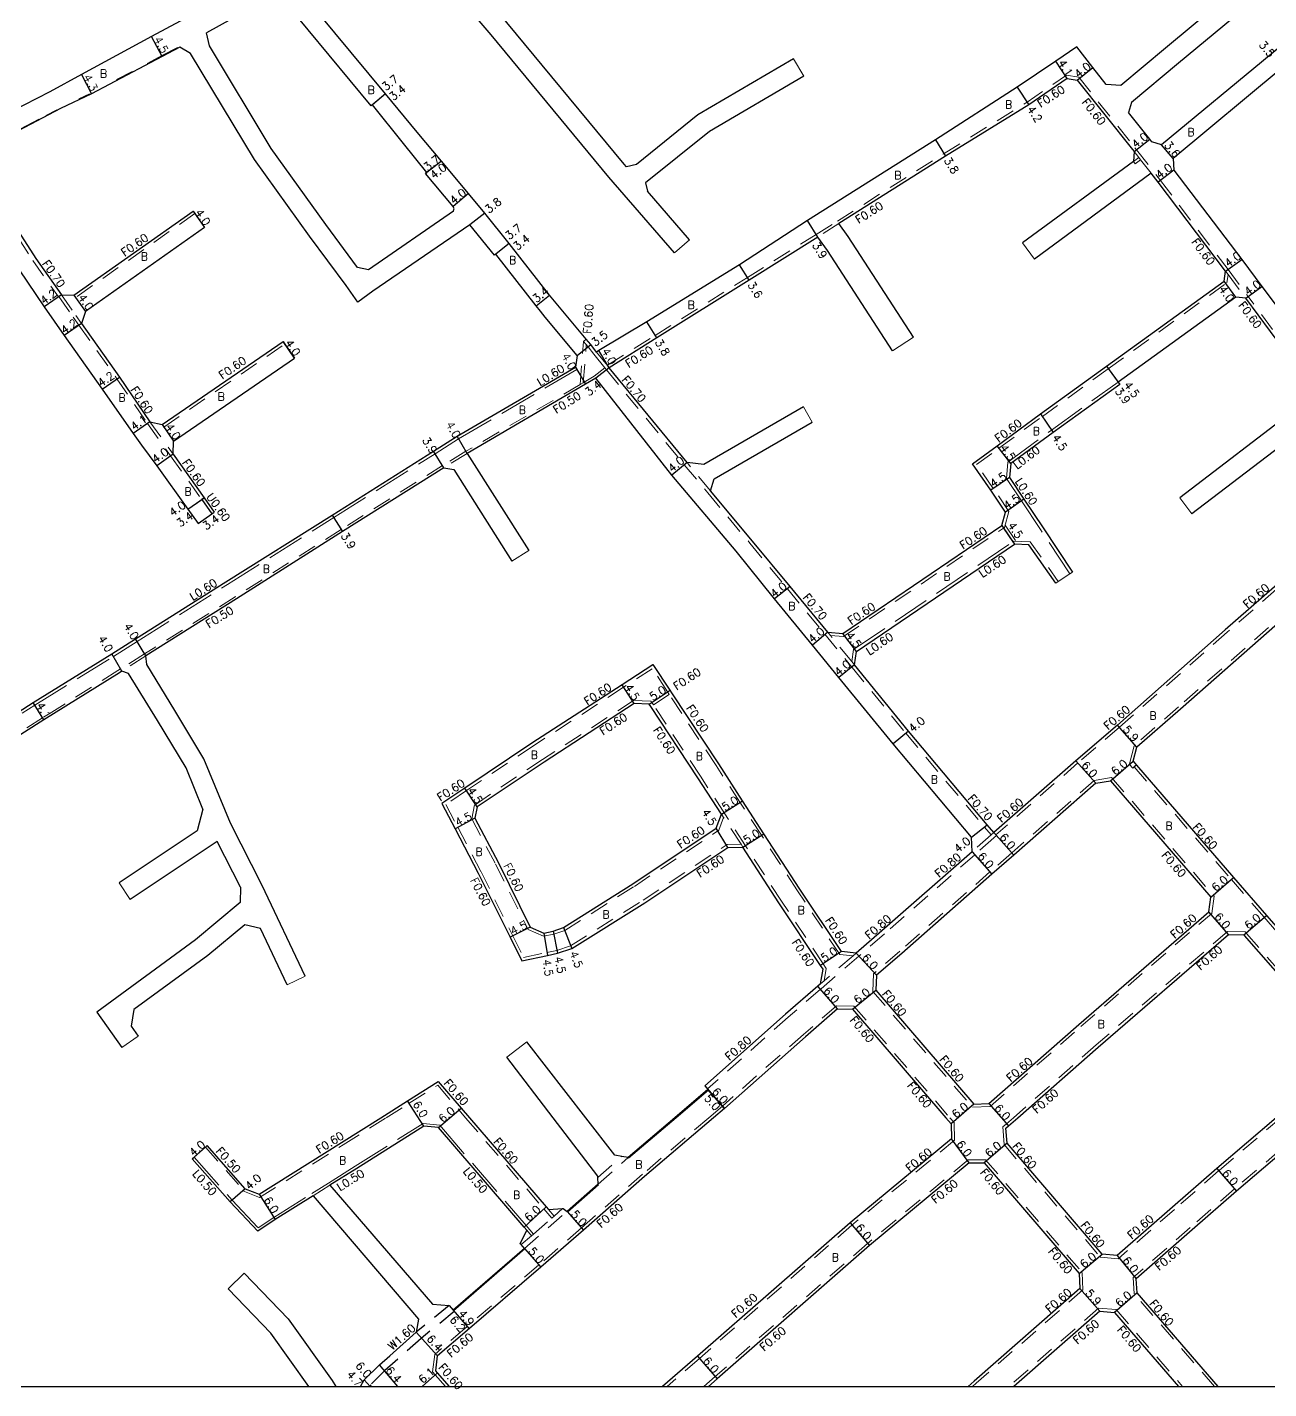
# Model space of a CAD drawing. Header units: metres. Extents: x -3200 to -2400, y -110400 to -109800.
# Drawn here: x -3063.6 to -2815.2, y -110400.5 to -110128.2 of the extents above; entities that cross this region are included whole.
import ezdxf

# ---------------------------------------------------------------- set-up
doc = ezdxf.new("R2010")
doc.units = ezdxf.units.M
doc.header["$LTSCALE"] = 2.5
for name, pattern in [('22320', [2.5, 1.5, -1]), ('22330', [4, 3, -1]), ('51070', [2.5, 1.5, -1])]:
    doc.linetypes.add(name, pattern=pattern)
for name, color, linetype, lineweight in [('2101000', 177, 'Continuous', 30), ('2101001', 1, 'Continuous', 30), ('2102000', 191, 'Continuous', 30), ('2102001', 191, 'Continuous', 9), ('2232000', 4, '22320', 9), ('2233000', 62, '22330', 9), ('6132000', 1, '61320', 9), ('6165200', 3, 'Continuous', 30), ('9201100', 215, 'Continuous', 30), ('9203500', 155, 'Continuous', 30)]:
    doc.layers.add(name, color=color, linetype=linetype, lineweight=lineweight)
for name, color, linetype in [('2231000', 162, 'Continuous'), ('2235000', 7, 'Continuous'), ('5107000', 24, '51070'), ('9201500', 222, 'Continuous'), ('9202100', 82, 'Continuous'), ('999', 7, 'Continuous')]:
    doc.layers.add(name, color=color, linetype=linetype)
doc.styles.add('Dm_Anotation', font='txt.shx', dxfattribs={"bigfont": 'pscdm.shx'})
doc.linetypes.add('61320', pattern='A,0,[3,dmdr.shx,S=0.25,R=0,X=0,Y=0],1.5,[3,dmdr.shx,S=0.25,R=0,X=0,Y=0]', length=1.5)

msp = doc.modelspace()

# ---------------------------------------------------------------- linework, layer by layer
at = {"layer": '2101000'}
for points in [[(-2779.01, -110104.57), (-2784.39, -110109.27), (-2787.7, -110111.88), (-2793.03, -110116.11), (-2801.72, -110122.91), (-2810.77, -110130.27), (-2814.76, -110133.58), (-2836.69, -110151.68), (-2838.6, -110151.1), (-2839.03, -110150.56), (-2843.28, -110145.24)], [(-3018.74, -110119.35), (-3024.97, -110122.69), (-3032.96, -110126.97), (-3038.69, -110130.05), (-3052.72, -110137.67), (-3059.07, -110141.13), (-3074.74, -110149.09), (-3079.65, -110151.65), (-3082.75, -110153.25)], [(-3014.49, -110121.24), (-3014.63, -110121.33), (-3022.61, -110126.52), (-3027.7, -110129.29)], [(-2978.27, -110164.94), (-2978.21, -110164.67), (-2978.2, -110164.51), (-2978.22, -110164.37), (-2978.28, -110164.2), (-2978.37, -110164.04), (-2983.88, -110157.45), (-2983.64, -110157.27), (-2988.29, -110151.41), (-2994.51, -110143.72), (-2994.74, -110143.91), (-3011.57, -110123.64), (-3012.22, -110122.83), (-3012.14, -110122.7)], [(-2949.68, -110193.14), (-2950.85, -110191.67), (-2951.75, -110190.6), (-2959.11, -110181.8), (-2967.2, -110171.44), (-2972.06, -110165.35), (-2975.3, -110161.47), (-2980.73, -110154.98), (-2985.57, -110149.2), (-2991.9, -110141.53), (-3008.88, -110120.95)], [(-3033.07, -110132.17), (-3036.55, -110134.01), (-3050.74, -110141.49), (-3056.88, -110144.47), (-3072.64, -110152.73), (-3072.69, -110152.76), (-3072.83, -110152.83)], [(-2847.74, -110139.65), (-2850.45, -110136.26), (-2853.66, -110132.09), (-2857.81, -110135), (-2865.53, -110140.16), (-2881.88, -110150.73), (-2907.51, -110166.83), (-2921.09, -110175.7), (-2939.64, -110187.09), (-2949.22, -110192.86), (-2949.68, -110193.14)], [(-2812.53, -110136.28), (-2834.39, -110154.45), (-2834.21, -110156.74), (-2820.63, -110174.64), (-2816.63, -110180.01), (-2804.28, -110196.46), (-2799.34, -110203.1), (-2789.58, -110216.24)], [(-2855.56, -110138.43), (-2863.24, -110143.68), (-2879.87, -110153.95), (-2901.21, -110167.46)], [(-2855.56, -110138.43), (-2853.59, -110138.75), (-2842.47, -110152.65), (-2842.15, -110153.05)], [(-3077.7, -110155.38), (-3076.27, -110156.89), (-3076.14, -110156.82), (-3070.13, -110168.92), (-3069.46, -110170.01), (-3068.19, -110172.19), (-3065.18, -110176.69), (-3060.18, -110184.13), (-3056.19, -110189.81), (-3048.56, -110200.55), (-3042.36, -110209.45), (-3040.71, -110211.74), (-3037.64, -110215.89), (-3031.43, -110224.6), (-3029.4, -110227.46)], [(-3072.83, -110152.83), (-3072.46, -110154.9), (-3072.59, -110154.97), (-3066.47, -110167.06), (-3065.99, -110168.02), (-3064.74, -110169.97), (-3061.86, -110174.45), (-3056.74, -110181.71)], [(-2903.46, -110249.16), (-2900.46, -110249.44), (-2868.63, -110227.86), (-2867.9, -110225.16), (-2870.83, -110220.75), (-2874.51, -110215.48), (-2869.56, -110211.87), (-2860.88, -110205.53), (-2847.72, -110196), (-2824.18, -110178.96), (-2823.87, -110176.98), (-2837.39, -110159.17), (-2838.78, -110157.39)], [(-3056.74, -110181.71), (-3054.25, -110181.78), (-3030.39, -110164.97)], [(-3028.08, -110168.24), (-3051.94, -110185.05), (-3052.74, -110187.42)], [(-2953.58, -110193.86), (-2959.94, -110186.19), (-2960.92, -110184.99), (-2961.76, -110183.93), (-2969.86, -110173.55), (-2970.1, -110173.74), (-2975.05, -110167.69)], [(-2905.44, -110170.14), (-2919.18, -110178.75), (-2937.66, -110190.33), (-2947.16, -110196.29)], [(-2807.28, -110199.28), (-2807.49, -110199.01), (-2819.84, -110182.4), (-2821.83, -110182.2), (-2845.39, -110199.14), (-2845.04, -110199.62), (-2858.36, -110209.26), (-2866.85, -110215.46), (-2867.09, -110218.25), (-2864.21, -110222.58), (-2860.38, -110228.33)], [(-3052.74, -110187.42), (-3045.11, -110198.16), (-3039.03, -110207.07)], [(-3039.03, -110207.07), (-3036.6, -110207.66), (-3012.36, -110191.05)], [(-3082.76, -110276.23), (-3081.31, -110275.3), (-3076.95, -110272.51), (-3073.33, -110270.24), (-3062.39, -110263.25), (-3046.66, -110253.51), (-3041.92, -110250.52), (-3023.82, -110239.12), (-3002.56, -110225.74), (-2982.31, -110212.99), (-2977.58, -110209.98), (-2953.91, -110196.14)], [(-3034.4, -110213.55), (-3034.33, -110210.96), (-3010.1, -110194.35)], [(-2953.58, -110193.86), (-2953.91, -110196.14)], [(-2931.6, -110215.23), (-2947.16, -110196.29)], [(-2949.83, -110198.38), (-2951.89, -110199.59), (-2975.57, -110213.43)], [(-2874.7, -110290.18), (-2890.37, -110271.5), (-2901.22, -110258.22), (-2906.51, -110251.74), (-2914.1, -110242.53), (-2921.76, -110232.99), (-2934.66, -110217.8), (-2949.83, -110198.38)], [(-3034.4, -110213.55), (-3028.17, -110222.28), (-3028.66, -110222.63), (-3026.63, -110225.48)], [(-2980.22, -110216.28), (-3000.48, -110229.04), (-3021.69, -110242.51), (-3039.81, -110253.92)], [(-2792.02, -110219.84), (-2792.69, -110221.39), (-2796.64, -110224.85), (-2813.1, -110239.25), (-2814.07, -110240.1), (-2823.93, -110248.73), (-2845.52, -110267.74), (-2853.82, -110274.87), (-2870.21, -110289.24)], [(-2903.46, -110249.16), (-2910.98, -110240.03), (-2918.47, -110230.94), (-2926.88, -110220.89)], [(-2765.05, -110253.79), (-2767.33, -110250.92), (-2780.17, -110234.72), (-2788.01, -110225), (-2788.38, -110224.54), (-2789.49, -110225.49), (-2793.92, -110228.05), (-2810.91, -110243.72), (-2810.58, -110244.09), (-2810.19, -110244.55), (-2832.9, -110264.54), (-2841.63, -110272.18)], [(-2898.13, -110255.67), (-2897.72, -110253.01), (-2866.11, -110231.58)], [(-2897.74, -110313.34), (-2900.71, -110313.04), (-2909.01, -110300.54), (-2916.21, -110289.47), (-2920.5, -110282.87), (-2925.26, -110275.53), (-2934.64, -110261.3), (-2934.97, -110260.8), (-2938.38, -110255.62), (-2938.46, -110255.69), (-2944.59, -110259.67), (-2962.66, -110271.39), (-2976.05, -110280.35), (-2980.64, -110283.43), (-2977.99, -110288.47), (-2973.34, -110297.36), (-2966.98, -110310.15), (-2964.62, -110314.89), (-2959.5, -110313.81), (-2957.47, -110313.38), (-2954.62, -110312.43), (-2940.03, -110303.29), (-2923.4, -110292.24), (-2920.4, -110292.19)], [(-2870.21, -110289.24), (-2871.58, -110287.67), (-2887.29, -110268.95), (-2898.13, -110255.67)], [(-3044.62, -110256.95), (-3045.14, -110257.27), (-3060.21, -110266.73), (-3071.19, -110273.61), (-3074.79, -110275.87), (-3079.15, -110278.67), (-3082.76, -110280.96)], [(-2924.69, -110285.6), (-2929.42, -110278.31), (-2938.82, -110264.05), (-2939.15, -110263.55), (-2942.15, -110263.45), (-2960.17, -110275.14), (-2973.55, -110284.09), (-2974.01, -110286.39), (-2969.33, -110295.31), (-2962.95, -110308.14), (-2960.21, -110309.36), (-2958.4, -110308.97), (-2956.31, -110308.26), (-2942.45, -110299.49), (-2925.75, -110288.4), (-2924.69, -110285.6)], [(-2842.36, -110274.98), (-2841.63, -110272.18)], [(-2842.36, -110274.98), (-2841.71, -110275.74), (-2822.27, -110298.22), (-2815.71, -110305.8), (-2796.04, -110328.18)], [(-2849.86, -110279.38), (-2866.25, -110293.75), (-2870.62, -110297.58), (-2888.65, -110313.41), (-2893.71, -110317.79)], [(-2849.86, -110279.38), (-2846.9, -110278.91), (-2826.81, -110302.14)], [(-2874.57, -110293.07), (-2874.7, -110290.18)], [(-2904.88, -110319.51), (-2904.38, -110316.55), (-2904.88, -110315.8), (-2913.2, -110303.28), (-2920.4, -110292.19)], [(-2874.57, -110293.07), (-2892.63, -110308.92), (-2897.74, -110313.34)], [(-2893.71, -110317.79), (-2893.83, -110320.78), (-2874.23, -110343.56), (-2871.23, -110343.42), (-2853.25, -110327.61), (-2827.21, -110305.11), (-2826.81, -110302.14)], [(-2865.4, -110346.28), (-2849.33, -110332.16), (-2823.29, -110309.65)], [(-2823.29, -110309.65), (-2820.25, -110309.72), (-2820.16, -110309.83), (-2800.55, -110332.14)], [(-2904.88, -110319.51), (-2905.43, -110319.98), (-2911.9, -110325.57), (-2928.06, -110339.91), (-2927.53, -110340.51), (-2927.4, -110340.66), (-2934.01, -110346.28)], [(-2901.51, -110324.53), (-2907.93, -110330.07), (-2924.08, -110344.4), (-2926.29, -110346.28)], [(-2901.51, -110324.53), (-2898.51, -110324.54)], [(-2898.51, -110324.54), (-2879.8, -110346.28)], [(-2992.87, -110346.28), (-2987.48, -110342.87), (-2981.34, -110339), (-2976.74, -110344.35), (-2975.08, -110346.28)], [(-3019.95, -110360.47), (-3017.15, -110361.57), (-3000.68, -110351.21), (-2992.87, -110346.28)], [(-2964.11, -110372.41), (-2964.78, -110371.66), (-2964.94, -110371.49), (-2963.65, -110368.78), (-2964.18, -110368.17), (-2981.29, -110348.26), (-2984.27, -110347.95), (-2997.67, -110356.41), (-3003.05, -110359.79)], [(-2926.29, -110346.28), (-2940.1, -110358.02), (-2952.29, -110368.78), (-2960.84, -110376.19), (-2975.58, -110388.84), (-2981.5, -110393.92)], [(-2975.08, -110346.28), (-2959.78, -110364.08), (-2959.33, -110364.6), (-2956.47, -110364.46), (-2956.34, -110364.45), (-2955.6, -110365.03)], [(-2934.01, -110346.28), (-2943.37, -110354.24)], [(-2879.8, -110346.28), (-2878.78, -110347.48), (-2878.72, -110350.48), (-2898.99, -110367.29), (-2929.52, -110393.98), (-2936.49, -110400)], [(-2813.74, -110346.28), (-2825.66, -110356.45), (-2834.5, -110364.18), (-2845.57, -110373.85), (-2848.59, -110373.58), (-2867.59, -110351.38), (-2867.8, -110348.39), (-2867.27, -110347.92), (-2865.4, -110346.28)], [(-2804.47, -110346.28), (-2807.79, -110349.09), (-2821.71, -110360.97), (-2830.56, -110368.7), (-2841.75, -110378.47)], [(-3019.95, -110360.47), (-3027.55, -110351.83)], [(-3006.37, -110361.87), (-3013.96, -110366.65), (-3017.47, -110368.95), (-3022.95, -110363.12), (-3030.56, -110354.47)], [(-2875.14, -110355.31), (-2895.1, -110371.86), (-2925.57, -110398.5), (-2927.31, -110400)], [(-2875.14, -110355.31), (-2872.14, -110355.28), (-2853.17, -110377.46)], [(-2949.4, -110359.56), (-2955.6, -110365.03)], [(-2964.11, -110372.41), (-2978.39, -110384.78)], [(-2853.17, -110377.46), (-2853.03, -110380.45), (-2874.15, -110398.93), (-2875.39, -110400)], [(-2825.33, -110400), (-2841.55, -110381.29), (-2841.75, -110378.47)], [(-2979.2, -110383.85), (-2978.39, -110384.78)], [(-2849.06, -110384.95), (-2866.26, -110400)], [(-2849.06, -110384.95), (-2846.07, -110385.22), (-2833.27, -110400)], [(-2996.88, -110400), (-2996.16, -110398.69), (-2993.1, -110395.7), (-2991.05, -110393.87), (-2985.76, -110389.15)], [(-2979.13, -110400), (-2981.51, -110397.3), (-2981.86, -110396.9), (-2981.5, -110393.92)]]:
    msp.add_lwpolyline(points, dxfattribs=at)
at = {"layer": '2101001'}
for points in [[(-3030.39, -110164.97), (-3030.04, -110165.46), (-3028.08, -110168.24)], [(-3012.36, -110191.05), (-3012.02, -110191.54), (-3010.1, -110194.35)], [(-3029.4, -110227.46), (-3026.63, -110225.48)], [(-3030.56, -110354.47), (-3030.18, -110354.14), (-3027.93, -110352.16), (-3027.55, -110351.83)]]:
    msp.add_lwpolyline(points, dxfattribs=at)
at = {"layer": '2102000'}
for points in [[(-2943.72, -110156.1), (-2944.16, -110155.6), (-2967.64, -110127.21), (-2983.54, -110107.66), (-2983.47, -110105.23)], [(-2934.11, -110173.31), (-2947.21, -110158.18), (-2970.76, -110129.71), (-2987.39, -110110.21), (-2990.24, -110108.72)], [(-2819.69, -110118.84), (-2835.92, -110132.36), (-2844.83, -110139.83), (-2847.74, -110139.65)], [(-2817.12, -110121.91), (-2833.28, -110135.37), (-2842.68, -110143.23), (-2843.28, -110145.24)], [(-2978.27, -110164.94), (-2995.33, -110176.73), (-2997.48, -110176.27), (-3003.86, -110167.63), (-3014.74, -110152.46), (-3027.13, -110131.91), (-3027.7, -110129.29)], [(-2975.05, -110167.69), (-2994.47, -110181), (-2997.45, -110183.18), (-2999.79, -110179.87), (-3007.09, -110169.98), (-3018.08, -110154.66), (-3030.89, -110133.41), (-3033.07, -110132.17)], [(-2910.27, -110134.52), (-2929.41, -110145.73), (-2941.69, -110155.64), (-2943.72, -110156.1)], [(-2908.24, -110137.97), (-2927.13, -110149.03), (-2939.9, -110159.33), (-2939.52, -110160.95)], [(-2842.15, -110153.05), (-2842.31, -110155.02), (-2864.47, -110171.31)], [(-2838.78, -110157.39), (-2862.1, -110174.54)], [(-2931.08, -110170.69), (-2939.52, -110160.95)], [(-2886.33, -110190.17), (-2899.38, -110170.07), (-2901.21, -110167.46)], [(-2890.53, -110192.9), (-2903.53, -110172.86), (-2905.44, -110170.14)], [(-2807.28, -110199.28), (-2809.46, -110204.32), (-2833.06, -110222.31)], [(-2908.3, -110204.12), (-2928.24, -110215.62), (-2931.6, -110215.23)], [(-2926.88, -110220.89), (-2926.17, -110218.47), (-2906.55, -110207.15)], [(-2802.63, -110205.54), (-2806.2, -110206.87), (-2830.64, -110225.49)], [(-2975.57, -110213.43), (-2963.25, -110232.84)], [(-2980.22, -110216.28), (-2978.26, -110216.65), (-2966.63, -110234.99)], [(-2860.38, -110228.33), (-2854.51, -110237.14)], [(-2857.84, -110239.35), (-2863.25, -110231.71), (-2866.11, -110231.58)], [(-3007.94, -110317.95), (-3016.57, -110299.83), (-3022.93, -110287.38), (-3028.22, -110274.53), (-3034.05, -110264.81), (-3039.62, -110255.64), (-3039.81, -110253.92)], [(-3028.42, -110284.56), (-3031.8, -110276.33), (-3037.5, -110266.85), (-3043.32, -110257.43), (-3044.62, -110256.95)], [(-3028.42, -110284.56), (-3029.6, -110288.93), (-3045.17, -110299.32)], [(-3025.55, -110291.04), (-3042.95, -110302.65)], [(-3020.89, -110300.16), (-3025.55, -110291.04)], [(-3020.89, -110300.16), (-3020.97, -110303.24), (-3029.89, -110310.69), (-3049.67, -110325.14), (-3044.63, -110332.26)], [(-3011.55, -110319.67), (-3016.89, -110308.46), (-3020.04, -110307.67), (-3027.42, -110313.84), (-3042.22, -110324.65), (-3042.76, -110327.98), (-3041.36, -110329.95)], [(-2951.86, -110346.28), (-2963.66, -110331.1)], [(-2958.37, -110346.28), (-2967.61, -110334.17)], [(-2949.4, -110359.56), (-2949.44, -110358.25), (-2949.44, -110357.97), (-2958.37, -110346.28)], [(-2943.37, -110354.24), (-2944.62, -110354.01), (-2946.04, -110353.75), (-2951.86, -110346.28)], [(-3006.37, -110361.87), (-2985.3, -110386.58), (-2985.76, -110389.15)], [(-3003.05, -110359.79), (-2982.48, -110383.58), (-2979.2, -110383.85)], [(-3020.15, -110377.38), (-3011.39, -110386.48), (-3002.59, -110398.82), (-3001.82, -110400)], [(-3007.27, -110400), (-3014.86, -110389.37), (-3023.39, -110380.5)]]:
    msp.add_lwpolyline(points, dxfattribs=at)
at = {"layer": '2102001'}
for points in [[(-2910.27, -110134.52), (-2908.24, -110137.97)], [(-2931.08, -110170.69), (-2934.11, -110173.31)], [(-2864.47, -110171.31), (-2862.1, -110174.54)], [(-2890.53, -110192.9), (-2886.33, -110190.17)], [(-2908.3, -110204.12), (-2906.55, -110207.15)], [(-2833.06, -110222.31), (-2830.64, -110225.49)], [(-2966.63, -110234.99), (-2963.25, -110232.84)], [(-2857.84, -110239.35), (-2857.34, -110239.02), (-2855.01, -110237.47), (-2854.51, -110237.14)], [(-3045.17, -110299.32), (-3042.95, -110302.65)], [(-3011.55, -110319.67), (-3007.94, -110317.95)], [(-3044.63, -110332.26), (-3041.36, -110329.95)], [(-2963.66, -110331.1), (-2967.61, -110334.17)], [(-3020.15, -110377.38), (-3023.39, -110380.5)]]:
    msp.add_lwpolyline(points, dxfattribs=at)
at = {"layer": '2231000'}
for points in [[(-3028.17, -110222.28), (-3026.14, -110225.14)], [(-3026.63, -110225.48), (-3026.14, -110225.14)]]:
    msp.add_lwpolyline(points, dxfattribs=at)
at = {"layer": '2232000'}
for points in [[(-2947.53, -110195.82), (-2947.47, -110195.78), (-2937.98, -110189.83), (-2919.5, -110178.24), (-2905.76, -110169.63), (-2901.53, -110166.95), (-2880.19, -110153.45), (-2863.56, -110143.17), (-2855.7, -110137.79)], [(-2855.7, -110137.79), (-2853.26, -110138.19), (-2842, -110152.28), (-2841.68, -110152.69), (-2836.92, -110158.81), (-2823.39, -110176.62)], [(-3073.21, -110155.29), (-3067.1, -110167.38), (-3066.59, -110168.37), (-3065.32, -110170.35), (-3062.44, -110174.84), (-3057.32, -110182.11), (-3056.74, -110181.71)], [(-2841.24, -110154.23), (-2842.31, -110155.02)], [(-2842.31, -110155.02), (-2841.96, -110155.5)], [(-2842.15, -110153.05), (-2841.24, -110154.23), (-2840.87, -110154.7), (-2838.78, -110157.39)], [(-2840.87, -110154.7), (-2841.96, -110155.5)], [(-3030.39, -110164.97), (-3030.04, -110165.46), (-3053.9, -110182.27)], [(-2901.21, -110167.46), (-2905.44, -110170.14)], [(-2823.87, -110176.98), (-2823.37, -110177.66), (-2819.84, -110182.4)], [(-2823.39, -110176.62), (-2819.36, -110182.04)], [(-2868.11, -110228.23), (-2867.25, -110225.05), (-2870.34, -110220.41), (-2873.68, -110215.62), (-2869.2, -110212.35), (-2860.52, -110206.02), (-2847.36, -110196.49), (-2823.62, -110179.3), (-2823.37, -110177.66)], [(-3057.24, -110182.06), (-3054.35, -110186.16), (-3053.23, -110187.76), (-3045.61, -110198.5), (-3039.52, -110207.41), (-3034.89, -110213.9), (-3028.66, -110222.63)], [(-3056.74, -110181.71), (-3053.85, -110185.81), (-3052.74, -110187.42)], [(-3054.25, -110181.78), (-3053.9, -110182.27)], [(-2802.15, -110205.18), (-2806.8, -110198.92), (-2807.01, -110198.65), (-2819.36, -110182.04)], [(-2951.75, -110190.6), (-2952.28, -110191.05)], [(-3036.26, -110208.15), (-3012.02, -110191.54)], [(-3012.36, -110191.05), (-3012.02, -110191.54)], [(-2953, -110199.66), (-2952.28, -110191.05)], [(-2952.36, -110199.29), (-2951.74, -110191.7)], [(-2952.28, -110191.05), (-2951.39, -110192.11), (-2950.23, -110193.58), (-2948.02, -110196.33), (-2947.71, -110196.72), (-2932.14, -110215.68), (-2927.41, -110221.33), (-2919.01, -110231.39), (-2911.52, -110240.47), (-2904, -110249.6), (-2898.59, -110256.22), (-2887.83, -110269.39), (-2872.07, -110288.18), (-2870.73, -110289.7), (-2870.21, -110289.24)], [(-2947.16, -110196.29), (-2947.53, -110195.82), (-2949.68, -110193.14)], [(-2948.02, -110196.33), (-2950.14, -110197.99), (-2952.14, -110199.16), (-2952.36, -110199.29), (-2953, -110199.66), (-2975.82, -110213), (-2980.49, -110215.86), (-3000.75, -110228.62), (-3021.96, -110242.09), (-3040.08, -110253.5), (-3044.89, -110256.53), (-3045.41, -110256.85), (-3060.48, -110266.3), (-3071.45, -110273.19), (-3075.06, -110275.45), (-3079.42, -110278.25), (-3082.76, -110280.36)], [(-2949.83, -110198.38), (-2947.71, -110196.72)], [(-3039.03, -110207.07), (-3034.4, -110213.55)], [(-3036.6, -110207.66), (-3036.26, -110208.15)], [(-2975.57, -110213.43), (-2980.22, -110216.28)], [(-2926.88, -110220.89), (-2931.6, -110215.23)], [(-2902.92, -110249.81), (-2900.31, -110250.06), (-2868.11, -110228.23)], [(-2868.3, -110228.35), (-2866.44, -110231.09)], [(-2867.98, -110227.75), (-2865.78, -110231)], [(-2866.11, -110231.58), (-2866.44, -110231.09), (-2866.28, -110230.97), (-2862.93, -110231.13), (-2857.34, -110239.02)], [(-2813.1, -110239.25), (-2812.71, -110239.71), (-2813.68, -110240.55), (-2823.53, -110249.18), (-2845.12, -110268.19), (-2853.43, -110275.33), (-2869.81, -110289.69)], [(-2857.84, -110239.35), (-2857.34, -110239.02)], [(-2810.58, -110244.09), (-2833.3, -110264.09), (-2842.17, -110271.85)], [(-2898.13, -110255.67), (-2898.64, -110255.05), (-2902.92, -110249.81), (-2903.46, -110249.16)], [(-3039.81, -110253.92), (-3044.62, -110256.95)], [(-2898.36, -110313.88), (-2901.06, -110313.6), (-2909.52, -110300.87), (-2916.71, -110289.8), (-2921, -110283.2), (-2925.77, -110275.86), (-2935.14, -110261.63), (-2935.47, -110261.13), (-2938.54, -110256.47), (-2944.27, -110260.18), (-2962.33, -110271.89), (-2975.72, -110280.85), (-2979.86, -110283.62), (-2977.46, -110288.19), (-2972.8, -110297.09), (-2966.44, -110309.88), (-2964.29, -110314.21), (-2959.63, -110313.22), (-2957.62, -110312.8), (-2954.88, -110311.89), (-2940.36, -110302.78), (-2923.58, -110291.64), (-2920.79, -110291.6)], [(-2938.65, -110263.22), (-2935.47, -110261.13)], [(-2938.32, -110263.72), (-2935.14, -110261.63)], [(-2924.02, -110285.52), (-2928.92, -110277.98), (-2938.32, -110263.72), (-2938.65, -110263.22), (-2938.82, -110262.96), (-2942.31, -110262.84), (-2960.5, -110274.63), (-2974.09, -110283.73), (-2974.64, -110286.48), (-2969.87, -110295.58), (-2963.39, -110308.6), (-2960.28, -110309.99), (-2958.24, -110309.55), (-2956.05, -110308.81), (-2942.13, -110300), (-2925.26, -110288.8), (-2924.28, -110286.22)], [(-2843.12, -110275.64), (-2843.12, -110275.52), (-2842.17, -110271.85)], [(-2842.16, -110276.13), (-2822.72, -110298.61), (-2816.17, -110306.19), (-2796.33, -110328.76)], [(-2850.13, -110278.82), (-2866.64, -110293.3), (-2871.01, -110297.13), (-2889.04, -110312.96), (-2894.3, -110317.5)], [(-2850.13, -110278.82), (-2846.67, -110278.26), (-2826.18, -110301.95)], [(-2920.4, -110292.19), (-2920.79, -110291.6), (-2924.28, -110286.22), (-2924.69, -110285.6)], [(-2904.17, -110318.89), (-2903.75, -110316.42), (-2904.38, -110315.47), (-2912.69, -110302.95), (-2919.9, -110291.87), (-2924.02, -110285.52)], [(-2869.68, -110289.84), (-2870.2, -110290.3), (-2874.05, -110293.68), (-2892.1, -110309.52), (-2897.22, -110313.94), (-2904.91, -110320.59), (-2911.37, -110326.17), (-2927.53, -110340.51)], [(-2870.73, -110289.7), (-2874.57, -110293.07)], [(-2870.21, -110289.24), (-2869.68, -110289.84)], [(-2894.3, -110317.5), (-2894.44, -110321), (-2874.49, -110344.18), (-2870.99, -110344.01), (-2852.85, -110328.06), (-2826.65, -110305.42), (-2826.18, -110301.95)], [(-2823.51, -110309.05), (-2849.73, -110331.71), (-2866.31, -110346.28)], [(-2823.51, -110309.05), (-2819.97, -110309.13), (-2819.71, -110309.44), (-2799.94, -110331.92)], [(-2897.74, -110313.34), (-2898.36, -110313.88), (-2904.17, -110318.89), (-2904.88, -110319.51)], [(-2901.73, -110323.93), (-2908.32, -110329.62), (-2924.47, -110343.94), (-2927.22, -110346.28)], [(-2901.73, -110323.93), (-2898.23, -110323.94)], [(-2898.23, -110323.94), (-2879.01, -110346.28)], [(-2991.75, -110346.28), (-2987.16, -110343.38), (-2981.46, -110339.78), (-2977.2, -110344.74), (-2975.88, -110346.28)], [(-3020.45, -110360.92), (-3017.09, -110362.24), (-3000.36, -110351.72), (-2991.75, -110346.28)], [(-2927.22, -110346.28), (-2940.49, -110357.57), (-2952.69, -110368.32), (-2961.23, -110375.73), (-2975.97, -110388.39), (-2982.07, -110393.62)], [(-2975.88, -110346.28), (-2960.24, -110364.47), (-2958.64, -110366.34)], [(-2879.01, -110346.28), (-2878.18, -110347.25), (-2878.11, -110350.75), (-2898.6, -110367.75), (-2929.13, -110394.43), (-2935.57, -110400)], [(-2866.31, -110346.28), (-2867.67, -110347.47), (-2868.41, -110348.13), (-2868.17, -110351.62), (-2849.05, -110373.97)], [(-2812.82, -110346.28), (-2825.27, -110356.91), (-2834.11, -110364.63), (-2845.37, -110374.47), (-2848.89, -110374.15), (-2849.05, -110373.97)], [(-2805.4, -110346.28), (-2808.18, -110348.64), (-2822.1, -110360.52), (-2830.95, -110368.25), (-2842.36, -110378.21)], [(-3027.55, -110351.83), (-3027.93, -110352.16), (-3020.32, -110360.8)], [(-2949.44, -110358.25), (-2944.62, -110354.01)], [(-2949.4, -110359.56), (-2943.37, -110354.24)], [(-2875.36, -110354.71), (-2895.49, -110371.41), (-2925.97, -110398.05), (-2928.23, -110400)], [(-2875.36, -110354.71), (-2871.87, -110354.68), (-2852.58, -110377.22)], [(-3020.45, -110360.92), (-3020.32, -110360.8), (-3019.95, -110360.47)], [(-2964.78, -110371.66), (-2962.71, -110369.87), (-2962.33, -110369.54), (-2958.64, -110366.34), (-2958.18, -110365.94), (-2956.47, -110364.46)], [(-2964.11, -110372.41), (-2955.6, -110365.03)], [(-2959.33, -110364.6), (-2958.18, -110365.94)], [(-2852.58, -110377.22), (-2852.42, -110380.71), (-2873.76, -110399.38), (-2874.47, -110400)], [(-2826.12, -110400), (-2842.15, -110381.51), (-2842.36, -110378.21)], [(-2849.28, -110384.35), (-2867.18, -110400)], [(-2849.28, -110384.35), (-2845.78, -110384.65), (-2832.48, -110400)], [(-2979.93, -110400), (-2981.96, -110397.69), (-2982.49, -110397.09), (-2982.07, -110393.62)], [(-2988.79, -110400), (-2988.8, -110400)], [(-2988.8, -110400), (-2988.8, -110400)]]:
    msp.add_lwpolyline(points, dxfattribs=at)
at = {"layer": '2233000'}
for points in [[(-2953.91, -110196.14), (-2953.61, -110196.65)], [(-3082.76, -110276.94), (-3080.98, -110275.8), (-3076.63, -110273.01), (-3073.01, -110270.74), (-3062.07, -110263.76), (-3046.34, -110254.02), (-3041.6, -110251.03), (-3023.5, -110239.63), (-3002.24, -110226.25), (-2981.99, -110213.49), (-2977.27, -110210.49), (-2953.61, -110196.65)], [(-2854.51, -110237.14), (-2855.01, -110237.47), (-2860.88, -110228.66), (-2864.71, -110222.91), (-2867.7, -110218.41), (-2867.42, -110215.14), (-2858.72, -110208.78), (-2845.39, -110199.14)], [(-2898.64, -110255.05), (-2898.27, -110252.66), (-2866.44, -110231.09)], [(-3030.56, -110354.47), (-3030.18, -110354.14), (-3022.58, -110362.78), (-3017.4, -110368.3), (-3014.23, -110366.23), (-3006.63, -110361.45), (-3003.32, -110359.37), (-2997.94, -110355.99), (-2984.39, -110347.43), (-2981.04, -110347.79), (-2963.8, -110367.84), (-2962.33, -110369.54)], [(-3003.05, -110359.79), (-3006.37, -110361.87)], [(-2963.65, -110368.78), (-2962.71, -110369.87)]]:
    msp.add_lwpolyline(points, dxfattribs=at)
at = {"layer": '2235000'}
msp.add_lwpolyline([(-2841.71, -110275.74), (-2842.16, -110276.13), (-2842.46, -110276.39), (-2843.12, -110275.64), (-2842.36, -110274.98)], close=True, dxfattribs=at)
at = {"layer": '5107000'}
for points in [[(-2979.2, -110383.85), (-2985.76, -110389.15)], [(-2978.39, -110384.78), (-2978.15, -110385.06), (-2984.76, -110390.4), (-2989.99, -110395.06), (-2992.01, -110396.86), (-2994.87, -110399.67), (-2995.05, -110400)]]:
    msp.add_lwpolyline(points, dxfattribs=at)
at = {"layer": '6132000'}
for points in [[(-3039.59, -110135.44), (-3036.62, -110133.87), (-3033.49, -110132.23)], [(-3045.71, -110138.67), (-3042.59, -110137.02)], [(-3053.21, -110142.52), (-3051.13, -110141.51)], [(-3072.9, -110152.7), (-3072.76, -110152.63), (-3072.71, -110152.6), (-3061.22, -110146.58)], [(-3059.82, -110145.85), (-3057.63, -110144.7)]]:
    msp.add_lwpolyline(points, dxfattribs=at)
at = {"layer": '6165200'}
for points in [[(-2927.3, -110340.77), (-2933.78, -110346.28)], [(-2933.78, -110346.28), (-2943.27, -110354.35)], [(-2949.31, -110359.67), (-2955.5, -110365.14)], [(-2964.01, -110372.52), (-2978.29, -110384.9)]]:
    msp.add_lwpolyline(points, dxfattribs=at)
at = {"layer": '9201100'}
for points in [[(-3036.55, -110134.01), (-3038.69, -110130.05)], [(-2855.56, -110138.43), (-2857.81, -110135)], [(-2853.59, -110138.75), (-2850.45, -110136.26)], [(-3052.72, -110137.67), (-3050.74, -110141.49)], [(-2991.9, -110141.53), (-2994.74, -110143.91)], [(-2991.9, -110141.53), (-2994.51, -110143.72)], [(-2865.53, -110140.16), (-2863.24, -110143.68)], [(-2881.88, -110150.73), (-2879.87, -110153.95)], [(-2842.15, -110153.05), (-2839.03, -110150.56)], [(-2834.39, -110154.45), (-2836.69, -110151.68)], [(-2980.73, -110154.98), (-2983.88, -110157.45)], [(-2980.73, -110154.98), (-2983.64, -110157.27)], [(-2834.21, -110156.74), (-2837.39, -110159.17)], [(-2975.3, -110161.47), (-2978.37, -110164.04)], [(-3030.39, -110164.97), (-3028.08, -110168.24)], [(-2972.06, -110165.35), (-2975.05, -110167.69)], [(-2905.44, -110170.14), (-2907.51, -110166.83)], [(-2967.2, -110171.44), (-2970.1, -110173.74)], [(-2967.2, -110171.44), (-2969.86, -110173.55)], [(-2919.18, -110178.75), (-2921.09, -110175.7)], [(-2823.87, -110176.98), (-2820.63, -110174.64)], [(-2821.83, -110182.2), (-2824.18, -110178.96)], [(-3056.74, -110181.71), (-3060.18, -110184.13)], [(-3054.25, -110181.78), (-3051.94, -110185.05)], [(-2961.76, -110183.93), (-2959.11, -110181.8)], [(-2819.84, -110182.4), (-2816.63, -110180.01)], [(-3052.74, -110187.42), (-3056.19, -110189.81)], [(-2937.66, -110190.33), (-2939.64, -110187.09)], [(-3010.1, -110194.35), (-3012.36, -110191.05)], [(-2953.58, -110193.86), (-2950.85, -110191.67)], [(-2947.16, -110196.29), (-2949.22, -110192.86)], [(-2953.91, -110196.14), (-2951.89, -110199.59)], [(-2947.16, -110196.29), (-2949.83, -110198.38)], [(-2847.72, -110196), (-2845.39, -110199.14)], [(-2847.72, -110196), (-2845.04, -110199.62)], [(-3048.56, -110200.55), (-3045.11, -110198.16)], [(-3039.03, -110207.07), (-3042.36, -110209.45)], [(-2860.88, -110205.53), (-2858.36, -110209.26)], [(-2975.57, -110213.43), (-2977.58, -110209.98)], [(-2866.85, -110215.46), (-2869.56, -110211.87)], [(-3034.4, -110213.55), (-3037.64, -110215.89)], [(-2980.22, -110216.28), (-2982.31, -110212.99)], [(-2931.6, -110215.23), (-2934.66, -110217.8)], [(-2867.09, -110218.25), (-2870.83, -110220.75)], [(-3031.43, -110224.6), (-3028.17, -110222.28)], [(-3031.43, -110224.6), (-3028.66, -110222.63)], [(-2864.21, -110222.58), (-2867.9, -110225.16)], [(-3029.4, -110227.46), (-3026.63, -110225.48)], [(-3002.56, -110225.74), (-3000.48, -110229.04)], [(-2868.63, -110227.86), (-2866.11, -110231.58)], [(-2910.98, -110240.03), (-2914.1, -110242.53)], [(-3039.81, -110253.92), (-3041.92, -110250.52)], [(-2903.46, -110249.16), (-2906.51, -110251.74)], [(-2897.72, -110253.01), (-2900.46, -110249.44)], [(-3044.62, -110256.95), (-3046.66, -110253.51)], [(-2898.13, -110255.67), (-2901.22, -110258.22)], [(-2942.15, -110263.45), (-2944.59, -110259.67)], [(-2939.15, -110263.55), (-2934.97, -110260.8)], [(-3060.21, -110266.73), (-3062.39, -110263.25)], [(-2887.29, -110268.95), (-2890.37, -110271.5)], [(-2841.63, -110272.18), (-2845.52, -110267.74)], [(-2849.86, -110279.38), (-2853.82, -110274.87)], [(-2846.9, -110278.91), (-2842.36, -110274.98)], [(-2973.55, -110284.09), (-2976.05, -110280.35)], [(-2924.69, -110285.6), (-2920.5, -110282.87)], [(-2974.01, -110286.39), (-2977.99, -110288.47)], [(-2923.4, -110292.24), (-2925.75, -110288.4)], [(-2874.7, -110290.18), (-2871.58, -110287.67)], [(-2920.4, -110292.19), (-2916.21, -110289.47)], [(-2870.21, -110289.24), (-2866.25, -110293.75)], [(-2874.57, -110293.07), (-2870.62, -110297.58)], [(-2826.81, -110302.14), (-2822.27, -110298.22)], [(-2823.29, -110309.65), (-2827.21, -110305.11)], [(-2820.25, -110309.72), (-2815.71, -110305.8)], [(-2962.95, -110308.14), (-2966.98, -110310.15)], [(-2960.21, -110309.36), (-2959.5, -110313.81)], [(-2958.4, -110308.97), (-2957.47, -110313.38)], [(-2956.31, -110308.26), (-2954.62, -110312.43)], [(-2900.71, -110313.04), (-2904.88, -110315.8)], [(-2897.74, -110313.34), (-2893.71, -110317.79)], [(-2901.51, -110324.53), (-2905.43, -110319.98)], [(-2898.51, -110324.54), (-2893.83, -110320.78)], [(-2928.06, -110339.91), (-2924.08, -110344.4)], [(-2984.27, -110347.95), (-2987.48, -110342.87)], [(-2924.08, -110344.4), (-2927.4, -110340.66)], [(-2981.29, -110348.26), (-2976.74, -110344.35)], [(-2874.23, -110343.56), (-2878.78, -110347.48)], [(-2871.23, -110343.42), (-2867.27, -110347.92)], [(-2875.14, -110355.31), (-2878.72, -110350.48)], [(-2867.59, -110351.38), (-2872.14, -110355.28)], [(-3027.55, -110351.83), (-3030.56, -110354.47)], [(-2825.66, -110356.45), (-2821.71, -110360.97)], [(-3019.95, -110360.47), (-3022.95, -110363.12)], [(-3017.15, -110361.57), (-3013.96, -110366.65)], [(-2964.18, -110368.17), (-2959.78, -110364.08)], [(-2955.6, -110365.03), (-2952.29, -110368.78)], [(-2898.99, -110367.29), (-2895.1, -110371.86)], [(-2964.11, -110372.41), (-2960.84, -110376.19)], [(-2853.17, -110377.46), (-2848.59, -110373.58)], [(-2845.57, -110373.85), (-2841.75, -110378.47)], [(-2849.06, -110384.95), (-2853.03, -110380.45)], [(-2841.55, -110381.29), (-2846.07, -110385.22)], [(-2981.5, -110393.92), (-2985.76, -110389.15)], [(-2929.52, -110393.98), (-2925.57, -110398.5)], [(-2989.45, -110400), (-2993.1, -110395.7)], [(-2981.51, -110397.3), (-2984.54, -110400)], [(-2996.16, -110398.69), (-2995, -110400)], [(-2995, -110400), (-2996.16, -110398.69)]]:
    msp.add_lwpolyline(points, dxfattribs=at)
at = {"layer": '9201100', "flags": 128}
for points in [[(-3036.6, -110207.66), (-3034.33, -110210.96)], [(-2979.2, -110383.85), (-2975.19, -110388.51)], [(-2978.39, -110384.78), (-2975.19, -110388.51)]]:
    msp.add_lwpolyline(points, dxfattribs=at)
at = {"layer": '999'}
msp.add_lwpolyline([(-3200, -110400), (-2400, -110400), (-2400, -109800), (-3200, -109800)], close=True, dxfattribs=at)

# ---------------------------------------------------------------- texts
at = {"layer": '9201500', "style": 'Dm_Anotation'}
for s, rotation, p in [('4.5', 298.4437, (-3038.29, -110130.57)), ('3.5', 309.596, (-2817.32, -110131.73)), ('4.1', 303.2443, (-2857.48, -110135.32)), ('4.0', 38.39, (-2853.33, -110138.42)), ('4.3', 297.3578, (-3052.38, -110138.11)), ('3.7', 38.8182, (-2991.82, -110140.98)), ('3.4', 38.8182, (-2990.35, -110142.96)), ('4.2', 303.0865, (-2863.63, -110144.53)), ('4.0', 38.651, (-2841.84, -110152.48)), ('3.6', 309.7329, (-2836.24, -110151.83)), ('3.7', 38.8182, (-2983.48, -110157.06)), ('3.8', 301.9819, (-2880.28, -110154.8)), ('4.0', 38.8182, (-2982.18, -110158.64)), ('4.0', 37.3864, (-2837.07, -110158.61)), ('4.0', 38.8182, (-2978.24, -110163.7)), ('3.8', 38.8182, (-2971.22, -110165.5)), ('4.0', 305.1562, (-3030.07, -110165.24)), ('3.7', 38.8182, (-2967.16, -110170.77)), ('3.4', 38.8182, (-2965.54, -110172.89)), ('3.9', 301.9817, (-2906.63, -110171.76)), ('4.0', 35.8286, (-2823.37, -110176.27)), ('3.6', 301.9684, (-2919.54, -110179.68)), ('4.0', 36.6513, (-2819.39, -110181.94)), ('4.2', 35.1758, (-3060.26, -110183.72)), ('4.0', 305.1612, (-3053.48, -110182.22)), ('3.4', 38.8182, (-2961.71, -110183.38)), ('4.0', 305.9066, (-2825.33, -110180.58)), ('4.2', 34.8042, (-3056.16, -110189.64)), ('3.5', 38.695, (-2949.93, -110192.1)), ('3.8', 301.397, (-2938.08, -110191.18)), ('4.0', 304.4169, (-3012.05, -110191.32)), ('4.0', 301.1046, (-2948.76, -110192.95)), ('4.0', 300.3112, (-2956.76, -110193.95)), ('4.2', 34.808, (-3048.78, -110200.2)), ('3.4', 38.0543, (-2951.23, -110202.06)), ('3.9', 306.534, (-2846.1, -110200.97)), ('4.5', 306.534, (-2844.29, -110199.73)), ('4.1', 35.4904, (-3042.19, -110208.91)), ('4.0', 304.4173, (-3036, -110208.08)), ('4.0', 300.3127, (-2979.9, -110207.61)), ('4.0', 35.7983, (-3037.88, -110215.45)), ('3.9', 302.3135, (-2984.63, -110210.78)), ('4.5', 307.0008, (-2869.09, -110212.33)), ('4.5', 303.9709, (-2858.66, -110210.25)), ('4.0', 40.0723, (-2934.58, -110217.28)), ('4.5', 33.6456, (-2870.35, -110220.3)), ('4.0', 35.486, (-3034.47, -110226.09)), ('4.5', 34.9251, (-2867.61, -110224.72)), ('3.4', 35.486, (-3032.99, -110228.25)), ('3.4', 35.4249, (-3027.76, -110228.82)), ('4.5', 304.1242, (-2867.53, -110227.8)), ('3.9', 302.3138, (-3000.91, -110229.85)), ('4.0', 38.7804, (-2914.13, -110242.39)), ('4.0', 301.841, (-3044.31, -110247.96)), ('4.0', 300.6322, (-3049.44, -110250.39)), ('4.0', 40.1341, (-2906.54, -110251.44)), ('4.5', 307.5574, (-2899.94, -110249.83)), ('4.0', 39.549, (-2901.32, -110258.02)), ('4.5', 302.9619, (-2944.16, -110260.16)), ('5.0', 33.3781, (-2938.45, -110262.97)), ('4.1', 302.0981, (-3061.82, -110263.81)), ('4.0', 39.5854, (-2886.47, -110269.31)), ('5.9', 311.177, (-2844.55, -110268.69)), ('6.0', 311.254, (-2852.82, -110275.86)), ('6.0', 40.8581, (-2845.91, -110277.92)), ('4.5', 303.8043, (-2975.6, -110280.84)), ('5.0', 33.0218, (-2923.99, -110285.02)), ('4.5', 27.6327, (-2977.46, -110288.08)), ('4.5', 301.5057, (-2928.71, -110285.11)), ('5.0', 33.0205, (-2919.7, -110291.62)), ('4.0', 38.8513, (-2877.39, -110293.37)), ('6.0', 311.273, (-2869.21, -110290.23)), ('6.0', 311.2775, (-2873.58, -110294.06)), ('6.0', 40.8382, (-2825.81, -110301.15)), ('4.5', 26.4481, (-2966.44, -110309.77)), ('6.0', 310.8323, (-2826.22, -110306.11)), ('6.0', 40.8523, (-2819.26, -110308.73)), ('4.5', 292.0555, (-2955.12, -110313.34)), ('5.0', 33.5843, (-2904.18, -110315.22)), ('4.5', 279.0559, (-2960.48, -110314.71)), ('4.5', 281.9619, (-2958.12, -110314.18)), ('6.0', 312.1625, (-2896.72, -110314.31)), ('6.0', 310.7833, (-2904.44, -110320.98)), ('6.0', 38.7719, (-2897.48, -110323.59)), ('6.0', 311.5676, (-2926.72, -110341.13)), ('6.0', 302.2657, (-2986.51, -110343.56)), ('5.0', 311.5676, (-2928.26, -110342.46)), ('6.0', 40.6824, (-2980.42, -110347.37)), ('6.0', 40.7122, (-2877.78, -110346.49)), ('6.0', 311.3122, (-2870.23, -110344.4)), ('4.0', 41.3611, (-3030.32, -110354.13)), ('6.0', 306.4807, (-2877.8, -110351.54)), ('6.0', 40.5592, (-2871.15, -110354.29)), ('6.0', 311.1377, (-2824.66, -110357.44)), ('4.0', 41.3548, (-3019.12, -110360.81)), ('6.0', 302.1558, (-3016.32, -110362.7)), ('6.0', 42.9067, (-2963.22, -110367.14)), ('5.0', 311.4548, (-2954.93, -110365.64)), ('6.0', 310.3495, (-2898, -110368.29)), ('5.0', 310.9204, (-2963.45, -110373.02)), ('6.0', 40.2976, (-2852.17, -110376.48)), ('6.0', 309.5784, (-2844.6, -110374.86)), ('5.9', 311.3801, (-2852.03, -110381.44)), ('6.0', 40.997, (-2845.08, -110384.23)), ('6.2', 310.6881, (-2979.18, -110386.74)), ('4.9', 310.6488, (-2977.45, -110385.5)), ('6.4', 311.8085, (-2983.79, -110390.55)), ('6.0', 311.1593, (-2928.52, -110394.97)), ('4.7', 311.5465, (-2999.79, -110397.71)), ('6.0', 311.5465, (-2998.01, -110395.94)), ('6.4', 310.3143, (-2991.99, -110396.85)), ('6.1', 41.7143, (-2984.44, -110399.54))]:
    msp.add_text(s, height=1.6, rotation=rotation, dxfattribs=at).set_placement(p)
at = {"layer": '9202100', "style": 'Dm_Anotation'}
for p in [(-3049.02, -110138.26), (-2995.48, -110141.53), (-2867.99, -110144.45), (-2831.51, -110149.95), (-2890.15, -110158.6), (-3040.86, -110174.83), (-2967.2, -110175.57), (-2931.49, -110184.51), (-3045.31, -110203.06), (-3025.49, -110202.86), (-2965.24, -110205.52), (-2862.43, -110209.75), (-3032.14, -110221.85), (-3016.45, -110237.31), (-2880.33, -110238.83), (-2911.35, -110244.74), (-2839.12, -110266.66), (-2962.86, -110274.51), (-2929.86, -110274.76), (-2882.85, -110279.42), (-2835.9, -110288.7), (-2973.94, -110293.89), (-2948.51, -110306.42), (-2909.48, -110305.58), (-2849.49, -110328.36), (-3001.19, -110355.61), (-2941.95, -110356.43), (-2966.38, -110362.53), (-2902.65, -110375)]:
    msp.add_text('B', height=1.6, dxfattribs=at).set_placement(p)
at = {"layer": '9203500', "style": 'Dm_Anotation'}
for s, rotation, p in [('F0.60', 33.2488, (-2860.86, -110144.32)), ('F0.60', 308.6497, (-2852.72, -110143.25)), ('F0.60', 32.3277, (-2897.29, -110167.54)), ('F0.60', 35.1589, (-3044.08, -110174.11)), ('F0.60', 307.3864, (-2830.81, -110171.17)), ('F0.70', 305.1764, (-3060.64, -110175.5)), ('F0.60', 85.2583, (-2950.82, -110189.6)), ('F0.60', 306.6503, (-2821.41, -110183.8)), ('F0.60', 32.0846, (-2943.3, -110196.37)), ('F0.60', 34.4202, (-3024.54, -110198.65)), ('L0.60', 32.0846, (-2960.97, -110200.01)), ('F0.70', 309.6752, (-2944.76, -110198.74)), ('F0.60', 303.7808, (-3042.97, -110200.68)), ('F0.50', 32.0846, (-2957.75, -110205.53)), ('F0.60', 36.9886, (-2869.26, -110211.31)), ('L0.60', 36.9886, (-2865.59, -110216.64)), ('F0.60', 305.4916, (-3032.64, -110215.3)), ('L0.60', 303.661, (-2866.07, -110219.02)), ('U0.60', 305.4916, (-3027.82, -110222.08)), ('F0.60', 34.1362, (-2876.38, -110232.67)), ('L0.60', 34.1242, (-2872.53, -110238.34)), ('L0.60', 32.0846, (-3030.45, -110242.91)), ('F0.60', 41.1877, (-2819.5, -110244.49)), ('F0.70', 309.506, (-2908.53, -110242.27)), ('F0.50', 32.0846, (-3027.22, -110248.43)), ('F0.60', 34.1245, (-2898.74, -110247.78)), ('L0.60', 34.1245, (-2895.1, -110253.83)), ('F0.60', 33.3781, (-2933.68, -110260.85)), ('F0.60', 32.9627, (-2951.55, -110263.86)), ('F0.60', 303.5911, (-2931.84, -110264.33)), ('F0.60', 40.8379, (-2847.38, -110268.81)), ('F0.60', 32.9627, (-2948.42, -110269.83)), ('F0.60', 303.587, (-2938.47, -110268.75)), ('F0.60', 32.9627, (-2980.92, -110283.06)), ('F0.70', 311.2337, (-2875.53, -110282.5)), ('F0.60', 40.8379, (-2868.7, -110287.35)), ('F0.60', 33.5945, (-2932.89, -110292.49)), ('F0.60', 311.3156, (-2830.55, -110288.23)), ('F0.60', 33.5945, (-2929, -110298.31)), ('F0.80', 40.8379, (-2881.16, -110298.33)), ('F0.60', 311.3156, (-2836.8, -110293.86)), ('F0.60', 296.4513, (-2968.36, -110295.84)), ('F0.60', 297.6452, (-2975.01, -110298.79)), ('F0.60', 303.5911, (-2904.08, -110306.79)), ('F0.80', 40.8379, (-2895.15, -110310.67)), ('F0.60', 41.3122, (-2834.04, -110310.53)), ('F0.60', 303.587, (-2910.71, -110311.21)), ('F0.60', 41.3122, (-2828.87, -110316.87)), ('F0.60', 309.9102, (-2892.67, -110321.56)), ('F0.60', 309.9102, (-2899.13, -110326.8)), ('F0.80', 41.5679, (-2923.08, -110334.96)), ('F0.60', 309.9102, (-2881.19, -110334.67)), ('F0.60', 41.3122, (-2866.83, -110339.2)), ('F0.60', 310.6878, (-2980.33, -110339.43)), ('F0.60', 309.9102, (-2887.66, -110339.9)), ('F0.60', 41.3122, (-2861.66, -110345.53)), ('F0.60', 32.156, (-3005.16, -110353.51)), ('F0.60', 310.6822, (-2970.41, -110351.16)), ('F0.60', 309.9102, (-2866.63, -110352.05)), ('F0.50', 311.352, (-3025.93, -110353)), ('F0.60', 39.6765, (-2887.05, -110357.23)), ('L0.50', 311.352, (-3030.65, -110357.57)), ('L0.50', 32.156, (-3000.99, -110361)), ('L0.50', 310.6822, (-2976.46, -110357.05)), ('F0.60', 309.9102, (-2873.09, -110357.29)), ('F0.60', 39.6762, (-2881.88, -110363.56)), ('F0.60', 41.4556, (-2948.76, -110368.4)), ('F0.60', 309.9102, (-2852.99, -110367.82)), ('F0.60', 41.0102, (-2842.65, -110370.69)), ('F0.60', 309.9102, (-2859.45, -110373.06)), ('F0.60', 41.0102, (-2837.14, -110376.97)), ('F0.60', 41.0102, (-2859.04, -110385.4)), ('F0.60', 41.0879, (-2921.87, -110386.4)), ('F0.60', 309.9102, (-2839.23, -110383.5)), ('F0.60', 41.0102, (-2853.53, -110391.68)), ('W1.60', 41.8007, (-2990.53, -110392.87)), ('F0.60', 40.6381, (-2978.76, -110394.33)), ('F0.60', 41.0879, (-2916.17, -110393.08)), ('F0.60', 309.9102, (-2845.7, -110388.73)), ('F0.60', 310.9068, (-2981.44, -110396.28))]:
    msp.add_text(s, height=1.6, rotation=rotation, dxfattribs=at).set_placement(p)

doc.saveas('drawing.dxf')
